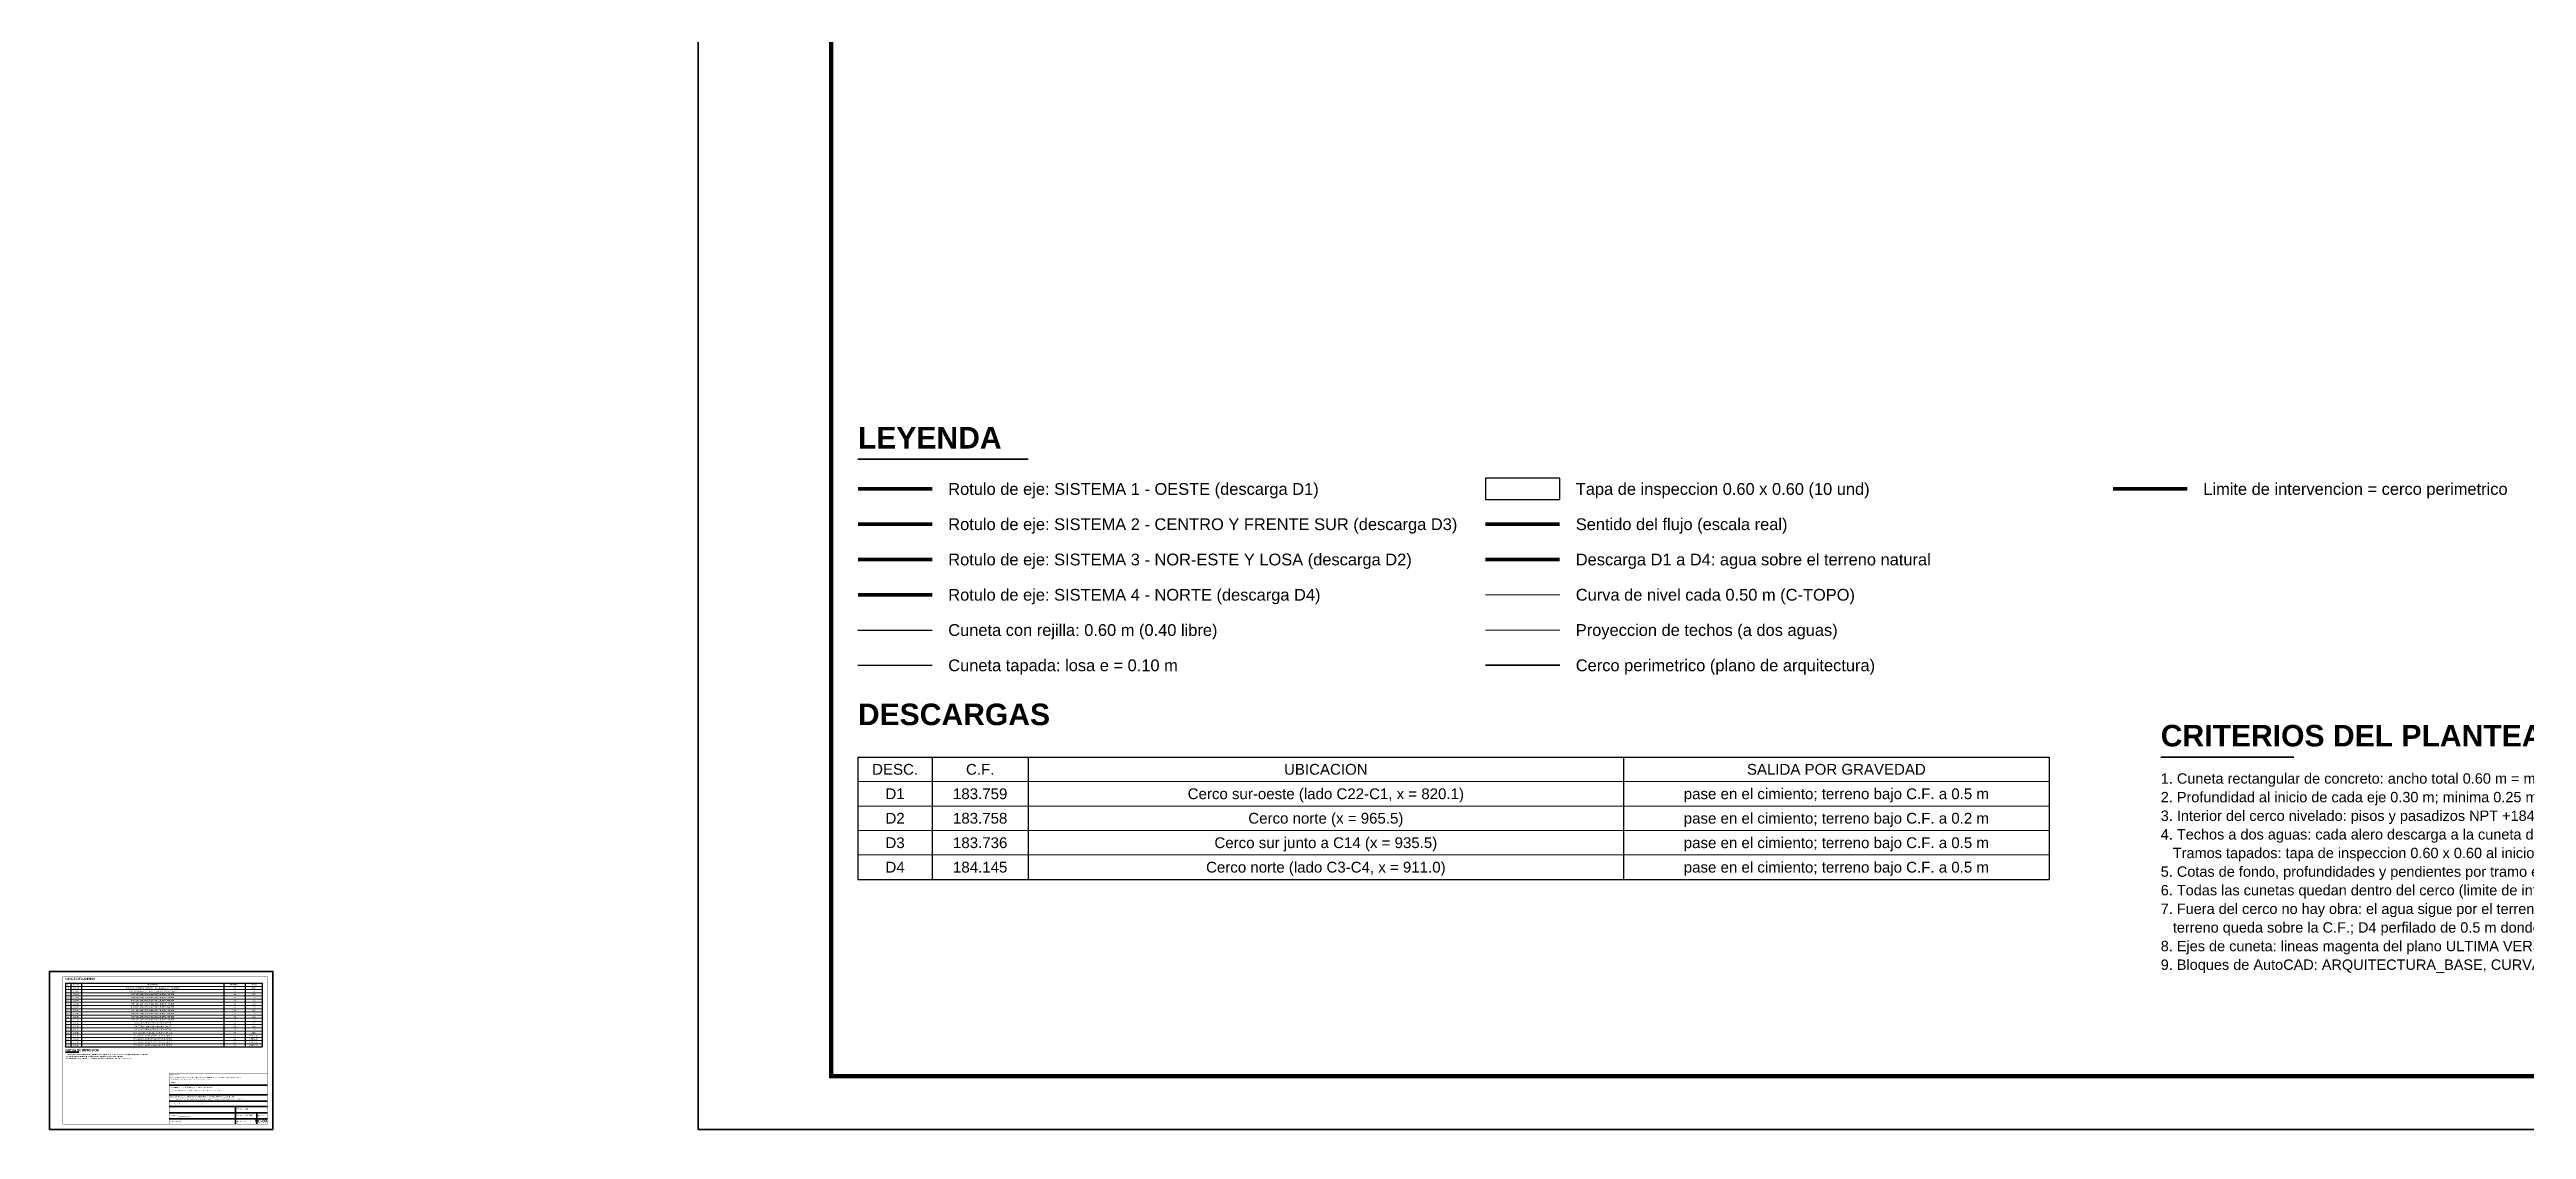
# Model space of a CAD drawing. Header units: metres. Extents: x 354768 to 355417, y 9249536 to 9250102.
# Drawn here: x 354768 to 354884.4, y 9249744.5 to 9249795.3 of the extents above; entities that cross this region are included whole.
import ezdxf
from ezdxf.enums import TextEntityAlignment as Align

# ---------------------------------------------------------------- set-up
doc = ezdxf.new("R2010")
doc.units = ezdxf.units.M
doc.header["$LTSCALE"] = 0.25
doc.linetypes.add('DASHED', pattern=[1.524, 1.27, -0.254])
for name, color, linetype, lineweight in [('ARQ-TECHO', 8, 'CONTINUOUS', 13), ('CERCO', 14, 'CONTINUOUS', 40), ('CUNETA-S1', 5, 'CONTINUOUS', 35), ('CUNETA-S2', 6, 'CONTINUOUS', 35), ('CUNETA-S3', 94, 'CONTINUOUS', 35), ('CUNETA-S4', 30, 'CONTINUOUS', 35), ('DESCARGA', 1, 'CONTINUOUS', 35), ('GRILLA', 9, 'CONTINUOUS', 13), ('LIMITE-INTERV', 1, 'DASHED', 70), ('MARCO', 7, 'CONTINUOUS', 50), ('ROTULO', 7, 'CONTINUOUS', 35), ('TITULOS', 160, 'CONTINUOUS', 35)]:
    doc.layers.add(name, color=color, linetype=linetype, lineweight=lineweight)
for name, color, linetype, true_color in [('CUN-FLUJO', 1, 'CONTINUOUS', 0xe60000), ('CUN-REJ-BORDE', 4, 'CONTINUOUS', 0x00aae6), ('CUN-TAP-BORDE', 3, 'CONTINUOUS', 0x009600), ('CUN-TAPA-INSP', 5, 'CONTINUOUS', 0x0000e6)]:
    doc.layers.add(name, color=color, linetype=linetype, true_color=true_color)
doc.layers.add('CURVAS', color=33, linetype='CONTINUOUS', lineweight=13, true_color=0xb08860)
for name, color, linetype in [('LEYENDA', 7, 'CONTINUOUS'), ('ROTULO-TEXTO', 7, 'CONTINUOUS'), ('TEXTOS', 7, 'CONTINUOUS'), ('TEXTOS-NOTAS', 7, 'CONTINUOUS')]:
    doc.layers.add(name, color=color, linetype=linetype)
doc.styles.get("Standard").update_dxf_attribs({"font": 'arial.ttf'})
doc.styles.add('TITULOS', font='arialbd.ttf')

msp = doc.modelspace()

# ---------------------------------------------------------------- linework, layer by layer
at = {"layer": 'ARQ-TECHO'}
msp.add_line((354835.5, 9249767.97), (354839, 9249767.97), dxfattribs=at)
at = {"layer": 'CERCO'}
msp.add_line((354835.5, 9249766.312), (354839, 9249766.312), dxfattribs=at)
at = {"layer": 'CUN-FLUJO', "const_width": 0.175}
msp.add_lwpolyline([(354835.5, 9249772.943), (354839, 9249772.943)], dxfattribs=at)
at = {"layer": 'CUN-REJ-BORDE'}
msp.add_line((354806, 9249767.97), (354809.5, 9249767.97), dxfattribs=at)
at = {"layer": 'CUN-TAP-BORDE'}
msp.add_line((354806, 9249766.312), (354809.5, 9249766.312), dxfattribs=at)
at = {"layer": 'CUN-TAPA-INSP'}
msp.add_lwpolyline([(354835.5, 9249774.1), (354839, 9249774.1), (354839, 9249775.1), (354835.5, 9249775.1)], close=True, dxfattribs=at)
at = {"layer": 'CUNETA-S1', "const_width": 0.175}
msp.add_lwpolyline([(354806, 9249774.6), (354809.5, 9249774.6)], dxfattribs=at)
at = {"layer": 'CUNETA-S2', "const_width": 0.175}
msp.add_lwpolyline([(354806, 9249772.943), (354809.5, 9249772.943)], dxfattribs=at)
at = {"layer": 'CUNETA-S3', "const_width": 0.175}
msp.add_lwpolyline([(354806, 9249771.285), (354809.5, 9249771.285)], dxfattribs=at)
at = {"layer": 'CUNETA-S4', "const_width": 0.175}
msp.add_lwpolyline([(354806, 9249769.627), (354809.5, 9249769.627)], dxfattribs=at)
at = {"layer": 'CURVAS'}
msp.add_line((354835.5, 9249769.627), (354839, 9249769.627), dxfattribs=at)
at = {"layer": 'DESCARGA', "const_width": 0.175}
msp.add_lwpolyline([(354835.5, 9249771.285), (354839, 9249771.285)], dxfattribs=at)
at = {"layer": 'GRILLA'}
for p, q in [((354806, 9249760.85), (354862, 9249760.85)), ((354806, 9249759.7), (354862, 9249759.7)), ((354806, 9249758.55), (354862, 9249758.55)), ((354806, 9249757.4), (354862, 9249757.4)), ((354768.75, 9249751.225), (354778, 9249751.225)), ((354768.75, 9249751.075), (354778, 9249751.075)), ((354768.75, 9249750.925), (354778, 9249750.925)), ((354768.75, 9249750.775), (354778, 9249750.775)), ((354768.75, 9249750.625), (354778, 9249750.625)), ((354768.75, 9249750.475), (354778, 9249750.475)), ((354768.75, 9249750.325), (354778, 9249750.325)), ((354768.75, 9249750.175), (354778, 9249750.175)), ((354768.75, 9249750.025), (354778, 9249750.025)), ((354768.75, 9249749.875), (354778, 9249749.875)), ((354768.75, 9249749.725), (354778, 9249749.725)), ((354768.75, 9249749.575), (354778, 9249749.575)), ((354768.75, 9249749.425), (354778, 9249749.425)), ((354768.75, 9249749.275), (354778, 9249749.275)), ((354768.75, 9249749.125), (354778, 9249749.125)), ((354768.75, 9249748.975), (354778, 9249748.975)), ((354768.75, 9249748.825), (354778, 9249748.825)), ((354768.75, 9249748.675), (354778, 9249748.675)), ((354768.75, 9249748.525), (354778, 9249748.525))]:
    msp.add_line(p, q, dxfattribs=at)
at = {"layer": 'LIMITE-INTERV', "const_width": 0.175}
msp.add_lwpolyline([(354865, 9249774.6), (354868.5, 9249774.6)], dxfattribs=at)
at = {"layer": 'MARCO'}
for points in [[(354798.5, 9249744.5), (355008.75, 9249744.5), (355008.75, 9249893), (354798.5, 9249893)], [(354768, 9249744.5), (354778.5, 9249744.5), (354778.5, 9249751.925), (354768, 9249751.925)]]:
    msp.add_lwpolyline(points, close=True, dxfattribs=at)
for points, const_width in [([(354804.75, 9249747), (355006.25, 9249747), (355006.25, 9249890.5), (354804.75, 9249890.5)], 0.2), ([(354768.625, 9249744.75), (354778.25, 9249744.75), (354778.25, 9249751.675), (354768.625, 9249751.675)], 0.02)]:
    msp.add_lwpolyline(points, close=True, dxfattribs=dict(at, const_width=const_width))
at = {"layer": 'ROTULO'}
for p, q in [((354773.625, 9249746.575), (354778.25, 9249746.575)), ((354773.625, 9249746.125), (354778.25, 9249746.125)), ((354773.625, 9249745.825), (354778.25, 9249745.825)), ((354773.625, 9249745.575), (354778.25, 9249745.575)), ((354773.625, 9249745.275), (354778.25, 9249745.275)), ((354776.75, 9249745.575), (354776.75, 9249744.75)), ((354777.75, 9249745.275), (354777.75, 9249744.75)), ((354773.625, 9249745), (354778.25, 9249745))]:
    msp.add_line(p, q, dxfattribs=at)
at = {"layer": 'ROTULO', "const_width": 0.0125}
msp.add_lwpolyline([(354773.625, 9249744.75), (354778.25, 9249744.75), (354778.25, 9249747.125), (354773.625, 9249747.125)], close=True, dxfattribs=at)
at = {"layer": 'TEXTOS'}
for p, q in [((354806, 9249762), (354862, 9249762)), ((354806, 9249762), (354806, 9249756.25)), ((354809.5, 9249762), (354809.5, 9249756.25)), ((354814, 9249762), (354814, 9249756.25)), ((354842, 9249762), (354842, 9249756.25)), ((354862, 9249762), (354862, 9249756.25)), ((354806, 9249756.25), (354862, 9249756.25)), ((354768.75, 9249751.375), (354778, 9249751.375)), ((354768.75, 9249751.375), (354768.75, 9249748.375)), ((354769, 9249751.375), (354769, 9249748.375)), ((354769.5, 9249751.375), (354769.5, 9249748.375)), ((354776.2, 9249751.375), (354776.2, 9249748.375)), ((354777.2, 9249751.375), (354777.2, 9249748.375)), ((354778, 9249751.375), (354778, 9249748.375)), ((354768.75, 9249748.375), (354778, 9249748.375))]:
    msp.add_line(p, q, dxfattribs=at)
at = {"layer": 'TITULOS'}
for p, q in [((354806, 9249776), (354814, 9249776)), ((354867.25, 9249762), (354873.5, 9249762)), ((354768.75, 9249748.125), (354769.375, 9249748.125))]:
    msp.add_line(p, q, dxfattribs=at)

# ---------------------------------------------------------------- texts
at = {"layer": 'LEYENDA'}
for s, p in [('Rotulo de eje: SISTEMA 1 - OESTE (descarga D1)', (354810.25, 9249774.6)), ('Tapa de inspeccion 0.60 x 0.60 (10 und)', (354839.75, 9249774.6)), ('Limite de intervencion = cerco perimetrico', (354869.25, 9249774.6)), ('Rotulo de eje: SISTEMA 2 - CENTRO Y FRENTE SUR (descarga D3)', (354810.25, 9249772.943)), ('Sentido del flujo (escala real)', (354839.75, 9249772.943)), ('Rotulo de eje: SISTEMA 3 - NOR-ESTE Y LOSA (descarga D2)', (354810.25, 9249771.285)), ('Descarga D1 a D4: agua sobre el terreno natural', (354839.75, 9249771.285)), ('Rotulo de eje: SISTEMA 4 - NORTE (descarga D4)', (354810.25, 9249769.627)), ('Curva de nivel cada 0.50 m (C-TOPO)', (354839.75, 9249769.627)), ('Cuneta con rejilla: 0.60 m (0.40 libre)', (354810.25, 9249767.97)), ('Proyeccion de techos (a dos aguas)', (354839.75, 9249767.97)), ('Cuneta tapada: losa e = 0.10 m', (354810.25, 9249766.312)), ('Cerco perimetrico (plano de arquitectura)', (354839.75, 9249766.312))]:
    msp.add_text(s, height=0.5525, dxfattribs=at).set_placement(p, align=Align.MIDDLE_LEFT)
at = {"layer": 'ROTULO-TEXTO'}
for s, height, p in [('MEJORAMIENTO Y AMPLIACION DEL SERVICIO DE EDUCACION PRIMARIA EN LA I.E. N.° 0590, DISTRITO DE BARRANQUITA,', 0.04, (354773.675, 9249746.925)), ('PROVINCIA DE LAMAS, DEPARTAMENTO DE SAN MARTIN - C.I. N.° 468901', 0.04, (354773.675, 9249746.838)), ('ENTIDAD:', 0.04, (354773.675, 9249746.688)), ('UBICACION: I.E. N.° 0590 - BARRANQUITA - LAMAS - SAN MARTIN', 0.045, (354773.675, 9249746.45)), ('ESPECIALIDAD: DRENAJE PLUVIAL - CUNETAS (PLANTEAMIENTO PRELIMINAR)', 0.045, (354773.675, 9249746.3)), ('PROYECTO:', 0.05, (354773.675, 9249747.037)), ('PROYECTISTA: ______________________        CIP: ________', 0.045, (354773.675, 9249745.688)), ('REVISADO: ________________', 0.045, (354773.675, 9249745.137)), ('PLANO:', 0.05, (354773.675, 9249746.012)), ('RELACION DE LAMINAS, FORMATO DE PAPEL Y ESCALA - IMPRIMIR CADA PRESENTACION A ESCALA 1:1', 0.045, (354773.975, 9249745.9)), ('INDICE DE LAMINAS - PLANTEAMIENTO PRELIMINAR DE CUNETAS', 0.06, (354773.975, 9249746.012)), ('ESCALA:', 0.045, (354776.8, 9249745.425)), ('FECHA:', 0.045, (354776.8, 9249745.137)), ('OCT. 2026', 0.05, (354777.2, 9249745.137)), ('S/E', 0.06, (354777.2, 9249745.425)), ('LAMINA:', 0.045, (354777.8, 9249745.137)), ('FIRMA Y SELLO:', 0.045, (354773.675, 9249744.85)), ('REVISION: 00', 0.045, (354776.8, 9249744.85))]:
    msp.add_text(s, height=height, dxfattribs=at).set_placement(p)
at = {"layer": 'TEXTOS'}
for s, height, p in [('DESC.', 0.5063, (354807.75, 9249761.425)), ('C.F.', 0.5063, (354811.75, 9249761.425)), ('UBICACION', 0.5063, (354828, 9249761.425)), ('SALIDA POR GRAVEDAD', 0.50625, (354852, 9249761.425)), ('D1', 0.5063, (354807.75, 9249760.275)), ('183.759', 0.5063, (354811.75, 9249760.275)), ('Cerco sur-oeste (lado C22-C1, x = 820.1)', 0.50625, (354828, 9249760.275)), ('pase en el cimiento; terreno bajo C.F. a 0.5 m', 0.50625, (354852, 9249760.275)), ('D2', 0.5063, (354807.75, 9249759.125)), ('183.758', 0.5063, (354811.75, 9249759.125)), ('Cerco norte (x = 965.5)', 0.50625, (354828, 9249759.125)), ('pase en el cimiento; terreno bajo C.F. a 0.2 m', 0.50625, (354852, 9249759.125)), ('D3', 0.5063, (354807.75, 9249757.975)), ('183.736', 0.5063, (354811.75, 9249757.975)), ('Cerco sur junto a C14 (x = 935.5)', 0.50625, (354828, 9249757.975)), ('pase en el cimiento; terreno bajo C.F. a 0.5 m', 0.50625, (354852, 9249757.975)), ('D4', 0.5063, (354807.75, 9249756.825)), ('184.145', 0.5063, (354811.75, 9249756.825)), ('Cerco norte (lado C3-C4, x = 911.0)', 0.50625, (354828, 9249756.825)), ('pase en el cimiento; terreno bajo C.F. a 0.5 m', 0.50625, (354852, 9249756.825)), ('N.', 0.0574, (354768.875, 9249751.3)), ('3', 0.0574, (354768.875, 9249750.85)), ('2', 0.0574, (354768.875, 9249751)), ('1', 0.0574, (354768.875, 9249751.15)), ('LAMINA', 0.0574, (354769.25, 9249751.3)), ('DC-01', 0.0574, (354769.25, 9249751.15)), ('DC-02', 0.0574, (354769.25, 9249751)), ('DC-03', 0.0574, (354769.25, 9249750.85)), ('PLANTA GENERAL DE CUNETAS - PLANTEAMIENTO PRELIMINAR', 0.05738, (354772.85, 9249751.15)), ('CUADRO DE TRAMOS Y SECCIONES TIPICAS DE CUNETA', 0.05738, (354772.85, 9249751)), ('PERFILES LONGITUDINALES DE CUNETAS POR EJE', 0.05738, (354772.85, 9249750.85)), ('DESCRIPCION', 0.05738, (354772.85, 9249751.3)), ('FORMATO', 0.0574, (354776.7, 9249751.3)), ('A1', 0.0574, (354776.7, 9249751.15)), ('A1', 0.0574, (354776.7, 9249751)), ('A1', 0.0574, (354776.7, 9249750.85)), ('ESCALA', 0.0574, (354777.6, 9249751.3)), ('1/250', 0.0574, (354777.6, 9249751.15)), ('1/50', 0.0574, (354777.6, 9249750.85)), ('1/5', 0.0574, (354777.6, 9249751)), ('10', 0.0574, (354768.875, 9249749.8)), ('4', 0.0574, (354768.875, 9249750.7)), ('5', 0.0574, (354768.875, 9249750.55)), ('8', 0.0574, (354768.875, 9249750.1)), ('9', 0.0574, (354768.875, 9249749.95)), ('6', 0.0574, (354768.875, 9249750.4)), ('7', 0.0574, (354768.875, 9249750.25)), ('DC-04', 0.0574, (354769.25, 9249750.7)), ('DC-05', 0.0574, (354769.25, 9249750.55)), ('DC-06', 0.0574, (354769.25, 9249750.4)), ('DC-07', 0.0574, (354769.25, 9249750.25)), ('DC-08', 0.0574, (354769.25, 9249750.1)), ('DC-09', 0.0574, (354769.25, 9249749.95)), ('DC-10', 0.0574, (354769.25, 9249749.8)), ('PERFILES LONGITUDINALES DE CUNETAS POR EJE', 0.05738, (354772.85, 9249750.7)), ('PERFILES LONGITUDINALES DE CUNETAS POR EJE', 0.05738, (354772.85, 9249750.55)), ('PERFILES LONGITUDINALES DE CUNETAS POR EJE', 0.05738, (354772.85, 9249750.4)), ('PERFILES LONGITUDINALES DE CUNETAS POR EJE', 0.05738, (354772.85, 9249750.25)), ('PERFILES LONGITUDINALES DE CUNETAS POR EJE', 0.05738, (354772.85, 9249750.1)), ('PERFILES LONGITUDINALES DE CUNETAS POR EJE', 0.05738, (354772.85, 9249749.95)), ('PERFILES LONGITUDINALES DE CUNETAS POR EJE', 0.05738, (354772.85, 9249749.8)), ('A1', 0.0574, (354776.7, 9249750.7)), ('A1', 0.0574, (354776.7, 9249750.55)), ('A1', 0.0574, (354776.7, 9249750.4)), ('A1', 0.0574, (354776.7, 9249750.25)), ('A1', 0.0574, (354776.7, 9249750.1)), ('A1', 0.0574, (354776.7, 9249749.95)), ('A1', 0.0574, (354776.7, 9249749.8)), ('1/50', 0.0574, (354777.6, 9249750.7)), ('1/50', 0.0574, (354777.6, 9249750.55)), ('1/50', 0.0574, (354777.6, 9249750.4)), ('1/50', 0.0574, (354777.6, 9249750.25)), ('1/50', 0.0574, (354777.6, 9249750.1)), ('1/50', 0.0574, (354777.6, 9249749.95)), ('1/50', 0.0574, (354777.6, 9249749.8)), ('11', 0.0574, (354768.875, 9249749.65)), ('12', 0.0574, (354768.875, 9249749.5)), ('13', 0.0574, (354768.875, 9249749.35)), ('14', 0.0574, (354768.875, 9249749.2)), ('15', 0.0574, (354768.875, 9249749.05)), ('16', 0.0574, (354768.875, 9249748.9)), ('17', 0.0574, (354768.875, 9249748.75)), ('18', 0.0574, (354768.875, 9249748.6)), ('DC-11', 0.0574, (354769.25, 9249749.65)), ('DC-12', 0.0574, (354769.25, 9249749.5)), ('DC-13', 0.0574, (354769.25, 9249749.35)), ('DC-14', 0.0574, (354769.25, 9249749.2)), ('DC-15', 0.0574, (354769.25, 9249749.05)), ('DC-16', 0.0574, (354769.25, 9249748.9)), ('DC-17', 0.0574, (354769.25, 9249748.75)), ('DC-18', 0.0574, (354769.25, 9249748.6)), ('PERFILES LONGITUDINALES DE CUNETAS POR EJE', 0.05738, (354772.85, 9249749.65)), ('DETALLE DE LA DESCARGA D1 POR EL CERCO', 0.05738, (354772.85, 9249748.9)), ('DETALLE DE LA DESCARGA D2 POR EL CERCO', 0.05738, (354772.85, 9249748.75)), ('DETALLE DE LA DESCARGA D3 POR EL CERCO', 0.05738, (354772.85, 9249748.6)), ('CORTES GENERALES DEL TERRENO Y LA RED', 0.05738, (354772.85, 9249749.05)), ('SECCIONES TRANSVERSALES DE CUNETAS', 0.05738, (354772.85, 9249749.5)), ('SECCIONES TRANSVERSALES DE CUNETAS', 0.05738, (354772.85, 9249749.35)), ('SECCIONES TRANSVERSALES DE CUNETAS', 0.05738, (354772.85, 9249749.2)), ('A1', 0.0574, (354776.7, 9249749.65)), ('A1', 0.0574, (354776.7, 9249749.5)), ('A1', 0.0574, (354776.7, 9249749.35)), ('A1', 0.0574, (354776.7, 9249749.2)), ('A1', 0.0574, (354776.7, 9249749.05)), ('A1', 0.0574, (354776.7, 9249748.9)), ('A1', 0.0574, (354776.7, 9249748.75)), ('A1', 0.0574, (354776.7, 9249748.6)), ('INDICADA', 0.0574, (354777.6, 9249748.9)), ('INDICADA', 0.0574, (354777.6, 9249748.75)), ('INDICADA', 0.0574, (354777.6, 9249748.6)), ('1/250', 0.0574, (354777.6, 9249749.05)), ('1/50', 0.0574, (354777.6, 9249749.65)), ('1/20', 0.0574, (354777.6, 9249749.5)), ('1/20', 0.0574, (354777.6, 9249749.35)), ('1/20', 0.0574, (354777.6, 9249749.2)), ('19', 0.0574, (354768.875, 9249748.45)), ('DC-19', 0.0574, (354769.25, 9249748.45)), ('DETALLE DE LA DESCARGA D4 POR EL CERCO', 0.05738, (354772.85, 9249748.45)), ('A1', 0.0574, (354776.7, 9249748.45)), ('INDICADA', 0.0574, (354777.6, 9249748.45))]:
    msp.add_text(s, height=height, dxfattribs=at).set_placement(p, align=Align.MIDDLE_CENTER)
at = {"layer": 'TEXTOS-NOTAS'}
for s, height, p in [('2. Profundidad al inicio de cada eje 0.30 m; minima 0.25 m donde el terreno cae mas que la cuneta; cota de fondo con S = 0.5 %.', 0.4875, (354867.25, 9249759.875)), ('1. Cuneta rectangular de concreto: ancho total 0.60 m = muros de 0.10 m + 0.40 m libres; losa de fondo de 0.10 m.', 0.4875, (354867.25, 9249760.75)), ('3. Interior del cerco nivelado: pisos y pasadizos NPT +184.65; borde de cuneta +184.65 (al ras del piso); areas verdes +184.60; patio de maniobra +184.50 (cuneta al ras, con rejilla).', 0.4875, (354867.25, 9249759)), ('4. Techos a dos aguas: cada alero descarga a la cuneta de su lado. Rejilla en tramos abiertos; losa tapa en cruces de vereda e ingresos.', 0.4875, (354867.25, 9249758.125)), ('5. Cotas de fondo, profundidades y pendientes por tramo en la lamina DC-02 y en los perfiles DC-03 en adelante.', 0.4875, (354867.25, 9249756.375)), ('   Tramos tapados: tapa de inspeccion 0.60 x 0.60 al inicio y al final, en cada empalme y a 10 m como maximo entre tapas.', 0.4875, (354867.25, 9249757.25)), ('6. Todas las cunetas quedan dentro del cerco (limite de intervencion). D1, D2, D3, D4 salen por un pase en el cimiento del cerco.', 0.4875, (354867.25, 9249755.5)), ('7. Fuera del cerco no hay obra: el agua sigue por el terreno natural (D1 perfilado de 0.5 m donde el terreno queda sobre la C.F.; D2 perfilado de 0.2 m donde el terreno queda sobre la C.F.; D3 perfilado de 0.5 m donde el', 0.4875, (354867.25, 9249754.625)), ('8. Ejes de cuneta: lineas magenta del plano ULTIMA VERSION (lados de cada bloque: techos a dos aguas) y uniones hasta las descargas.', 0.4875, (354867.25, 9249752.875)), ('   terreno queda sobre la C.F.; D4 perfilado de 0.5 m donde el terreno queda sobre la C.F.).', 0.4875, (354867.25, 9249753.75)), ('9. Bloques de AutoCAD: ARQUITECTURA_BASE, CURVAS_DE_NIVEL, LIMITE_DE_INTERVENCION, CUNETAS_SISTEMA_1 a 4 (uno por sector) y ROTULOS_RED.', 0.4875, (354867.25, 9249752)), ('3. Coordenadas de la planta en UTM (las del plano de arquitectura PLANTA_GENERAL_590_2).', 0.052, (354768.75, 9249747.813)), ('2. Imprimir desde la pestana de la lamina: area = presentacion, escala 1:1, centrado.', 0.052, (354768.75, 9249747.907)), ('1. Cada lamina tiene su presentacion (pestana) con el papel ISO full bleed indicado y la ventana bloqueada a su escala.', 0.052, (354768.75, 9249748))]:
    msp.add_text(s, height=height, dxfattribs=at).set_placement(p)
at = {"layer": 'TITULOS', "style": 'TITULOS'}
for s, height, p in [('LEYENDA', 1.0125, (354806, 9249776.5)), ('DESCARGAS', 1.0125, (354806, 9249763.5)), ('CRITERIOS DEL PLANTEAMIENTO', 1.0125, (354867.25, 9249762.5)), ('INDICE DE LAMINAS', 0.10125, (354768.75, 9249751.525)), ('NOTAS DE IMPRESION', 0.10125, (354768.75, 9249748.175))]:
    msp.add_text(s, height=height, dxfattribs=at).set_placement(p)
msp.add_text('DC-00', height=0.135, dxfattribs=at).set_placement((354778.213, 9249744.787), align=Align.BOTTOM_RIGHT)

doc.saveas('drawing.dxf')
